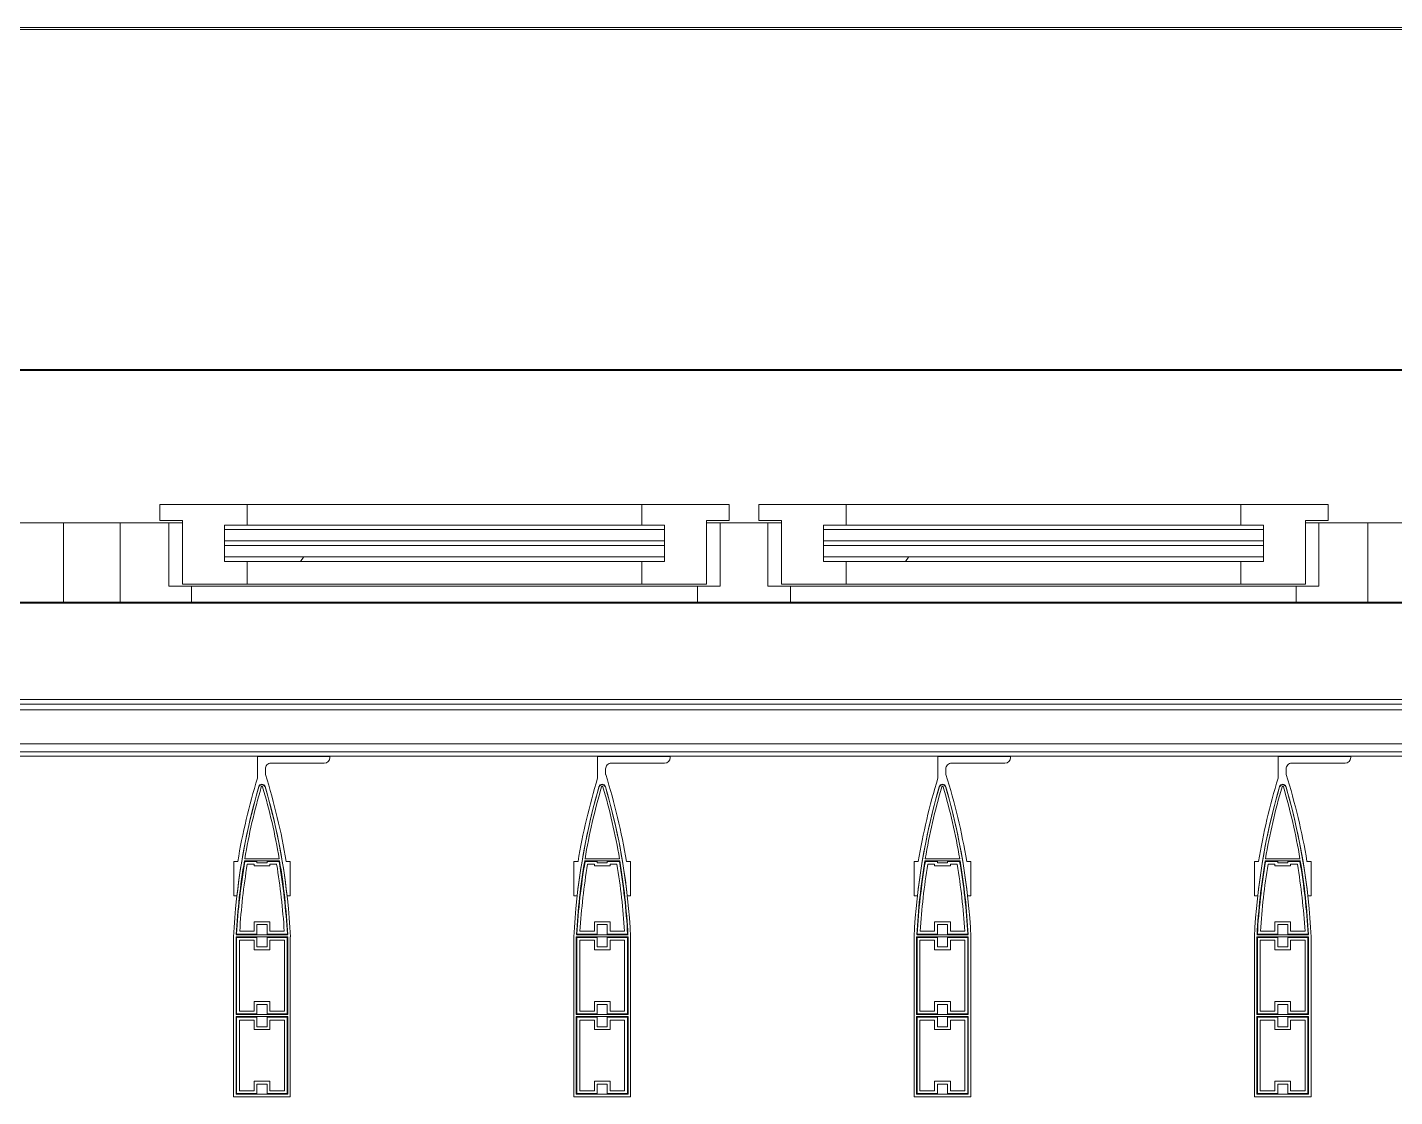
# Model space of a CAD drawing. Header units: millimetres. Extents: x 48966 to 155647, y -43515 to 26217.
# Drawn here: x 83200 to 84405, y -32323 to -31381 of the extents above; entities that cross this region are included whole.
import ezdxf

# ---------------------------------------------------------------- set-up
doc = ezdxf.new("R2010")
doc.units = ezdxf.units.MM
doc.linetypes.add('Осевые', pattern=[6350, 1270, -952.5, 3175, -952.5])
for name, color, linetype, lineweight in [('Каркас_Импост', 7, 'Continuous', 9), ('Обобщенные модели', 7, 'Continuous', 9), ('Обобщенные модели-1', 7, 'Continuous', 18), ('Окна', 7, 'Continuous', 9), ('Оси-2', 7, 'Осевые', 9), ('Остекление', 7, 'Continuous', 9), ('Перекрытия', 7, 'Continuous', 9), ('Стены', 7, 'Continuous', 9)]:
    doc.layers.add(name, color=color, linetype=linetype, lineweight=lineweight)
doc.layers.add('Окна-1', color=7, linetype='Continuous', lineweight=9, true_color=0x804000)
pattern_1 = [(56.31, (83511.58, -32158.53), (533.399, 1066.80005), [201.168, -1722.033]), (56.31, (83500.92, -32126.53), (533.399, 1066.80005), [201.168, -1722.033]), (56.31, (83564.92, -32126.53), (533.399, 1066.80005), [201.168, -1722.033])]
pattern_2 = [(56.31, (82311.58, -32158.53), (533.399, 1066.80005), [201.168, -1722.033]), (56.31, (82300.92, -32126.53), (533.399, 1066.80005), [201.168, -1722.033]), (56.31, (82364.92, -32126.53), (533.399, 1066.80005), [201.168, -1722.033])]

# ---------------------------------------------------------------- blocks, each defined once
blk = doc.blocks.new('Обвязочная балка 1 - Обвязочная балка 1-1451838-План 5-го этажа на отм_ _12_600')
at = {"layer": 'Обобщенные модели'}
for p, q in [((124281.6, -31982.6), (79137.6, -31982.6)), ((79137.7, -32012.5), (124281.6, -32012.5))]:
    blk.add_line(p, q, dxfattribs=at)
at = {"layer": 'Обобщенные модели-1'}
for p, q in [((124281.6, -31973.4), (79137.6, -31973.4)), ((79137.6, -31977.4), (124281.6, -31977.4)), ((124281.6, -32019.4), (79137.7, -32019.4)), ((79137.7, -32023.4), (124281.6, -32023.4))]:
    blk.add_line(p, q, dxfattribs=at)
blk = doc.blocks.new('Профиль ламели582 - Профиль ламели-1623097-План 5-го этажа на отм_ _12_600')
at = {"layer": 'Обобщенные модели-1'}
for p, q in [((89806.9, 24507.1), (89806.9, 24366.2)), ((89856.9, 24507.1), (89806.9, 24507.1)), ((89809.1, 24436.5), (89809.1, 24504.9)), ((89809.1, 24504.9), (89854.7, 24504.9)), ((89827.4, 24504.4), (89809.6, 24504.4)), ((89809.6, 24504.4), (89809.6, 24437)), ((89812.1, 24439.5), (89812.1, 24501.9)), ((89812.1, 24501.9), (89824.9, 24501.9)), ((89824.9, 24501.9), (89824.9, 24493.5)), ((89827.4, 24496), (89827.4, 24504.4)), ((89854.2, 24504.4), (89836.3, 24504.4)), ((89836.3, 24504.4), (89836.3, 24496)), ((89838.8, 24493.5), (89838.8, 24501.9)), ((89838.8, 24501.9), (89851.7, 24501.9)), ((89851.7, 24501.9), (89851.7, 24439.5)), ((89854.2, 24437), (89854.2, 24504.4)), ((89854.7, 24504.9), (89854.7, 24436.5)), ((89856.9, 24366.2), (89856.9, 24507.1)), ((89824.9, 24493.5), (89838.8, 24493.5)), ((89836.3, 24496), (89827.4, 24496)), ((89854.7, 24436.5), (89809.1, 24436.5)), ((89809.6, 24437), (89827.4, 24437)), ((89824.9, 24439.5), (89812.1, 24439.5)), ((89838.8, 24447.9), (89824.9, 24447.9)), ((89824.9, 24447.9), (89824.9, 24439.5)), ((89827.4, 24437), (89827.4, 24445.4)), ((89827.4, 24445.4), (89836.3, 24445.4)), ((89836.3, 24445.4), (89836.3, 24437)), ((89836.3, 24437), (89854.2, 24437)), ((89838.8, 24439.5), (89838.8, 24447.9)), ((89851.7, 24439.5), (89838.8, 24439.5)), ((89809.1, 24434.6), (89854.7, 24434.6)), ((89809.1, 24366.2), (89809.1, 24434.6)), ((89827.4, 24434.1), (89809.6, 24434.1)), ((89809.6, 24434.1), (89809.6, 24366.7)), ((89812.1, 24369.2), (89812.1, 24431.6)), ((89812.1, 24431.6), (89824.9, 24431.6)), ((89824.9, 24431.6), (89824.9, 24423.2)), ((89827.4, 24425.7), (89827.4, 24434.1)), ((89836.3, 24425.7), (89827.4, 24425.7)), ((89854.2, 24434.1), (89836.3, 24434.1)), ((89836.3, 24434.1), (89836.3, 24425.7)), ((89838.8, 24423.2), (89838.8, 24431.6)), ((89838.8, 24431.6), (89851.7, 24431.6)), ((89851.7, 24431.6), (89851.7, 24369.2)), ((89854.2, 24366.7), (89854.2, 24434.1)), ((89854.7, 24434.6), (89854.7, 24366.2)), ((89824.9, 24423.2), (89838.8, 24423.2)), ((89838.8, 24377.6), (89824.9, 24377.6)), ((89824.9, 24377.6), (89824.9, 24369.2)), ((89838.8, 24369.2), (89838.8, 24377.6)), ((89854.7, 24366.2), (89809.1, 24366.2)), ((89809.1, 24364.3), (89854.6, 24364.3)), ((89809.6, 24366.7), (89827.4, 24366.7)), ((89824.9, 24369.2), (89812.1, 24369.2)), ((89827.4, 24366.7), (89827.4, 24375.1)), ((89827.4, 24375.1), (89836.3, 24375.1)), ((89836.3, 24375.1), (89836.3, 24366.7)), ((89836.3, 24366.7), (89854.2, 24366.7)), ((89851.7, 24369.2), (89838.8, 24369.2)), ((89827.4, 24363.8), (89809.6, 24363.8)), ((89812.2, 24361.3), (89824.9, 24361.3)), ((89824.9, 24361.3), (89824.9, 24352.9)), ((89824.9, 24352.9), (89838.8, 24352.9)), ((89827.4, 24355.4), (89827.4, 24363.8)), ((89836.3, 24355.4), (89827.4, 24355.4)), ((89854.2, 24363.8), (89836.3, 24363.8)), ((89836.3, 24363.8), (89836.3, 24355.4)), ((89838.8, 24352.9), (89838.8, 24361.3)), ((89838.8, 24361.3), (89851.5, 24361.3)), ((89809.8, 24330.1), (89806.9, 24330.1)), ((89806.9, 24330.1), (89806.9, 24299.7)), ((89856.8, 24330.1), (89853.9, 24330.1)), ((89856.8, 24299.7), (89856.8, 24330.1)), ((89806.9, 24299.7), (89810.5, 24299.7)), ((89847.4, 24299.2), (89816.3, 24299.2)), ((89816.6, 24297.3), (89847.1, 24297.3)), ((89816.8, 24299.7), (89827.4, 24299.7)), ((89824.9, 24302.2), (89818.9, 24302.2)), ((89838.8, 24303.5), (89824.9, 24303.5)), ((89824.9, 24303.5), (89824.9, 24302.2)), ((89827.4, 24299.7), (89827.4, 24301)), ((89827.4, 24301), (89836.3, 24301)), ((89836.3, 24301), (89836.3, 24299.7)), ((89836.3, 24299.7), (89846.9, 24299.7)), ((89838.8, 24302.2), (89838.8, 24303.5)), ((89844.8, 24302.2), (89838.8, 24302.2)), ((89853.2, 24299.7), (89856.8, 24299.7)), ((89828.9, 24223), (89828.9, 24218.1)), ((89835.9, 24207.1), (89835.9, 24226.3)), ((89771.9, 24208.1), (89771.9, 24207.1)), ((89823.9, 24213.1), (89776.9, 24213.1)), ((89771.9, 24207.1), (89835.9, 24207.1))]:
    blk.add_line(p, q, dxfattribs=at)
for centre, radius, start, end in [((90380.6, 24394.6), 574.5, 182.8338, 196.2258), ((90380.7, 24394.3), 572.3, 183.0109, 189.5715), ((89283.1, 24394.6), 574.5, 343.7742, 357.1662), ((89283, 24394.3), 572.3, 350.4285, 356.9891), ((90380.4, 24395.9), 571.8, 183.2193, 189.6867), ((90380.5, 24395.6), 569.3, 183.4571, 189.4457), ((89283.2, 24395.6), 569.3, 350.5543, 356.5429), ((89283.3, 24395.9), 571.8, 350.3133, 356.7807), ((90380.6, 24394.6), 574.5, 186.4465, 196.2576), ((89283.1, 24394.6), 574.5, 343.7424, 353.5535), ((90377.1, 24394.6), 574.5, 189.5084, 197.3712), ((90349, 24386.8), 539.8, 189.5428, 196.4344), ((89314.7, 24386.8), 539.8, 343.5656, 350.4572), ((89286.6, 24394.6), 574.5, 342.9661, 350.4916), ((89831.9, 24235.1), 3, 200, 340), ((89831.9, 24234.5), 2.84, 196.2576, 343.7424), ((89831.9, 24234.2), 0.645, 196.4344, 343.5656), ((89776.9, 24208.1), 5, 90, 180), ((89823.9, 24218.1), 5, 270, 0)]:
    blk.add_arc(centre, radius, start, end, dxfattribs=at)
blk = doc.blocks.new('Профиль ламели583 - Профиль ламели-1623361-План 5-го этажа на отм_ _12_600')
at = {"layer": 'Обобщенные модели-1'}
for p, q in [((89806.9, 24507.1), (89806.9, 24366.2)), ((89856.9, 24507.1), (89806.9, 24507.1)), ((89809.1, 24436.5), (89809.1, 24504.9)), ((89809.1, 24504.9), (89854.7, 24504.9)), ((89827.4, 24504.4), (89809.6, 24504.4)), ((89809.6, 24504.4), (89809.6, 24437)), ((89812.1, 24439.5), (89812.1, 24501.9)), ((89812.1, 24501.9), (89824.9, 24501.9)), ((89824.9, 24501.9), (89824.9, 24493.5)), ((89827.4, 24496), (89827.4, 24504.4)), ((89854.2, 24504.4), (89836.3, 24504.4)), ((89836.3, 24504.4), (89836.3, 24496)), ((89838.8, 24493.5), (89838.8, 24501.9)), ((89838.8, 24501.9), (89851.7, 24501.9)), ((89851.7, 24501.9), (89851.7, 24439.5)), ((89854.2, 24437), (89854.2, 24504.4)), ((89854.7, 24504.9), (89854.7, 24436.5)), ((89856.9, 24366.2), (89856.9, 24507.1)), ((89824.9, 24493.5), (89838.8, 24493.5)), ((89836.3, 24496), (89827.4, 24496)), ((89854.7, 24436.5), (89809.1, 24436.5)), ((89809.6, 24437), (89827.4, 24437)), ((89824.9, 24439.5), (89812.1, 24439.5)), ((89838.8, 24447.9), (89824.9, 24447.9)), ((89824.9, 24447.9), (89824.9, 24439.5)), ((89827.4, 24437), (89827.4, 24445.4)), ((89827.4, 24445.4), (89836.3, 24445.4)), ((89836.3, 24445.4), (89836.3, 24437)), ((89836.3, 24437), (89854.2, 24437)), ((89838.8, 24439.5), (89838.8, 24447.9)), ((89851.7, 24439.5), (89838.8, 24439.5)), ((89809.1, 24434.6), (89854.7, 24434.6)), ((89809.1, 24366.2), (89809.1, 24434.6)), ((89827.4, 24434.1), (89809.6, 24434.1)), ((89809.6, 24434.1), (89809.6, 24366.7)), ((89812.1, 24369.2), (89812.1, 24431.6)), ((89812.1, 24431.6), (89824.9, 24431.6)), ((89824.9, 24431.6), (89824.9, 24423.2)), ((89827.4, 24425.7), (89827.4, 24434.1)), ((89836.3, 24425.7), (89827.4, 24425.7)), ((89854.2, 24434.1), (89836.3, 24434.1)), ((89836.3, 24434.1), (89836.3, 24425.7)), ((89838.8, 24423.2), (89838.8, 24431.6)), ((89838.8, 24431.6), (89851.7, 24431.6)), ((89851.7, 24431.6), (89851.7, 24369.2)), ((89854.2, 24366.7), (89854.2, 24434.1)), ((89854.7, 24434.6), (89854.7, 24366.2)), ((89824.9, 24423.2), (89838.8, 24423.2)), ((89838.8, 24377.6), (89824.9, 24377.6)), ((89824.9, 24377.6), (89824.9, 24369.2)), ((89838.8, 24369.2), (89838.8, 24377.6)), ((89854.7, 24366.2), (89809.1, 24366.2)), ((89809.1, 24364.3), (89854.6, 24364.3)), ((89809.6, 24366.7), (89827.4, 24366.7)), ((89824.9, 24369.2), (89812.1, 24369.2)), ((89827.4, 24366.7), (89827.4, 24375.1)), ((89827.4, 24375.1), (89836.3, 24375.1)), ((89836.3, 24375.1), (89836.3, 24366.7)), ((89836.3, 24366.7), (89854.2, 24366.7)), ((89851.7, 24369.2), (89838.8, 24369.2)), ((89827.4, 24363.8), (89809.6, 24363.8)), ((89812.2, 24361.3), (89824.9, 24361.3)), ((89824.9, 24361.3), (89824.9, 24352.9)), ((89824.9, 24352.9), (89838.8, 24352.9)), ((89827.4, 24355.4), (89827.4, 24363.8)), ((89836.3, 24355.4), (89827.4, 24355.4)), ((89854.2, 24363.8), (89836.3, 24363.8)), ((89836.3, 24363.8), (89836.3, 24355.4)), ((89838.8, 24352.9), (89838.8, 24361.3)), ((89838.8, 24361.3), (89851.5, 24361.3)), ((89809.8, 24330.1), (89806.9, 24330.1)), ((89806.9, 24330.1), (89806.9, 24299.7)), ((89856.8, 24330.1), (89853.9, 24330.1)), ((89856.8, 24299.7), (89856.8, 24330.1)), ((89806.9, 24299.7), (89810.5, 24299.7)), ((89847.4, 24299.2), (89816.3, 24299.2)), ((89816.6, 24297.3), (89847.1, 24297.3)), ((89816.8, 24299.7), (89827.4, 24299.7)), ((89824.9, 24302.2), (89818.9, 24302.2)), ((89838.8, 24303.5), (89824.9, 24303.5)), ((89824.9, 24303.5), (89824.9, 24302.2)), ((89827.4, 24299.7), (89827.4, 24301)), ((89827.4, 24301), (89836.3, 24301)), ((89836.3, 24301), (89836.3, 24299.7)), ((89836.3, 24299.7), (89846.9, 24299.7)), ((89838.8, 24302.2), (89838.8, 24303.5)), ((89844.8, 24302.2), (89838.8, 24302.2)), ((89853.2, 24299.7), (89856.8, 24299.7)), ((89828.9, 24223), (89828.9, 24218.1)), ((89835.9, 24207.1), (89835.9, 24226.3)), ((89771.9, 24208.1), (89771.9, 24207.1)), ((89823.9, 24213.1), (89776.9, 24213.1)), ((89771.9, 24207.1), (89835.9, 24207.1))]:
    blk.add_line(p, q, dxfattribs=at)
for centre, radius, start, end in [((90380.6, 24394.6), 574.5, 182.8338, 196.2258), ((90380.7, 24394.3), 572.3, 183.0109, 189.5715), ((89283.1, 24394.6), 574.5, 343.7742, 357.1662), ((89283, 24394.3), 572.3, 350.4285, 356.9891), ((90380.4, 24395.9), 571.8, 183.2193, 189.6867), ((90380.5, 24395.6), 569.3, 183.4571, 189.4457), ((89283.2, 24395.6), 569.3, 350.5543, 356.5429), ((89283.3, 24395.9), 571.8, 350.3133, 356.7807), ((90380.6, 24394.6), 574.5, 186.4465, 196.2576), ((89283.1, 24394.6), 574.5, 343.7424, 353.5535), ((90377.1, 24394.6), 574.5, 189.5084, 197.3712), ((90349, 24386.8), 539.8, 189.5428, 196.4344), ((89314.7, 24386.8), 539.8, 343.5656, 350.4572), ((89286.6, 24394.6), 574.5, 342.9661, 350.4916), ((89831.9, 24235.1), 3, 200, 340), ((89831.9, 24234.5), 2.84, 196.2576, 343.7424), ((89831.9, 24234.2), 0.645, 196.4344, 343.5656), ((89776.9, 24208.1), 5, 90, 180), ((89823.9, 24218.1), 5, 270, 0)]:
    blk.add_arc(centre, radius, start, end, dxfattribs=at)
blk = doc.blocks.new('Профиль ламели584 - Профиль ламели-1623625-План 5-го этажа на отм_ _12_600')
at = {"layer": 'Обобщенные модели-1'}
for p, q in [((89806.9, 24507.1), (89806.9, 24366.2)), ((89856.9, 24507.1), (89806.9, 24507.1)), ((89809.1, 24436.5), (89809.1, 24504.9)), ((89809.1, 24504.9), (89854.7, 24504.9)), ((89827.4, 24504.4), (89809.6, 24504.4)), ((89809.6, 24504.4), (89809.6, 24437)), ((89812.1, 24439.5), (89812.1, 24501.9)), ((89812.1, 24501.9), (89824.9, 24501.9)), ((89824.9, 24501.9), (89824.9, 24493.5)), ((89827.4, 24496), (89827.4, 24504.4)), ((89854.2, 24504.4), (89836.3, 24504.4)), ((89836.3, 24504.4), (89836.3, 24496)), ((89838.8, 24493.5), (89838.8, 24501.9)), ((89838.8, 24501.9), (89851.7, 24501.9)), ((89851.7, 24501.9), (89851.7, 24439.5)), ((89854.2, 24437), (89854.2, 24504.4)), ((89854.7, 24504.9), (89854.7, 24436.5)), ((89856.9, 24366.2), (89856.9, 24507.1)), ((89824.9, 24493.5), (89838.8, 24493.5)), ((89836.3, 24496), (89827.4, 24496)), ((89854.7, 24436.5), (89809.1, 24436.5)), ((89809.6, 24437), (89827.4, 24437)), ((89824.9, 24439.5), (89812.1, 24439.5)), ((89838.8, 24447.9), (89824.9, 24447.9)), ((89824.9, 24447.9), (89824.9, 24439.5)), ((89827.4, 24437), (89827.4, 24445.4)), ((89827.4, 24445.4), (89836.3, 24445.4)), ((89836.3, 24445.4), (89836.3, 24437)), ((89836.3, 24437), (89854.2, 24437)), ((89838.8, 24439.5), (89838.8, 24447.9)), ((89851.7, 24439.5), (89838.8, 24439.5)), ((89809.1, 24434.6), (89854.7, 24434.6)), ((89809.1, 24366.2), (89809.1, 24434.6)), ((89827.4, 24434.1), (89809.6, 24434.1)), ((89809.6, 24434.1), (89809.6, 24366.7)), ((89812.1, 24369.2), (89812.1, 24431.6)), ((89812.1, 24431.6), (89824.9, 24431.6)), ((89824.9, 24431.6), (89824.9, 24423.2)), ((89827.4, 24425.7), (89827.4, 24434.1)), ((89836.3, 24425.7), (89827.4, 24425.7)), ((89854.2, 24434.1), (89836.3, 24434.1)), ((89836.3, 24434.1), (89836.3, 24425.7)), ((89838.8, 24423.2), (89838.8, 24431.6)), ((89838.8, 24431.6), (89851.7, 24431.6)), ((89851.7, 24431.6), (89851.7, 24369.2)), ((89854.2, 24366.7), (89854.2, 24434.1)), ((89854.7, 24434.6), (89854.7, 24366.2)), ((89824.9, 24423.2), (89838.8, 24423.2)), ((89838.8, 24377.6), (89824.9, 24377.6)), ((89824.9, 24377.6), (89824.9, 24369.2)), ((89838.8, 24369.2), (89838.8, 24377.6)), ((89854.7, 24366.2), (89809.1, 24366.2)), ((89809.1, 24364.3), (89854.6, 24364.3)), ((89809.6, 24366.7), (89827.4, 24366.7)), ((89824.9, 24369.2), (89812.1, 24369.2)), ((89827.4, 24366.7), (89827.4, 24375.1)), ((89827.4, 24375.1), (89836.3, 24375.1)), ((89836.3, 24375.1), (89836.3, 24366.7)), ((89836.3, 24366.7), (89854.2, 24366.7)), ((89851.7, 24369.2), (89838.8, 24369.2)), ((89827.4, 24363.8), (89809.6, 24363.8)), ((89812.2, 24361.3), (89824.9, 24361.3)), ((89824.9, 24361.3), (89824.9, 24352.9)), ((89824.9, 24352.9), (89838.8, 24352.9)), ((89827.4, 24355.4), (89827.4, 24363.8)), ((89836.3, 24355.4), (89827.4, 24355.4)), ((89854.2, 24363.8), (89836.3, 24363.8)), ((89836.3, 24363.8), (89836.3, 24355.4)), ((89838.8, 24352.9), (89838.8, 24361.3)), ((89838.8, 24361.3), (89851.5, 24361.3)), ((89809.8, 24330.1), (89806.9, 24330.1)), ((89806.9, 24330.1), (89806.9, 24299.7)), ((89856.8, 24330.1), (89853.9, 24330.1)), ((89856.8, 24299.7), (89856.8, 24330.1)), ((89806.9, 24299.7), (89810.5, 24299.7)), ((89847.4, 24299.2), (89816.3, 24299.2)), ((89816.6, 24297.3), (89847.1, 24297.3)), ((89816.8, 24299.7), (89827.4, 24299.7)), ((89824.9, 24302.2), (89818.9, 24302.2)), ((89838.8, 24303.5), (89824.9, 24303.5)), ((89824.9, 24303.5), (89824.9, 24302.2)), ((89827.4, 24299.7), (89827.4, 24301)), ((89827.4, 24301), (89836.3, 24301)), ((89836.3, 24301), (89836.3, 24299.7)), ((89836.3, 24299.7), (89846.9, 24299.7)), ((89838.8, 24302.2), (89838.8, 24303.5)), ((89844.8, 24302.2), (89838.8, 24302.2)), ((89853.2, 24299.7), (89856.8, 24299.7)), ((89828.9, 24223), (89828.9, 24218.1)), ((89835.9, 24207.1), (89835.9, 24226.3)), ((89771.9, 24208.1), (89771.9, 24207.1)), ((89823.9, 24213.1), (89776.9, 24213.1)), ((89771.9, 24207.1), (89835.9, 24207.1))]:
    blk.add_line(p, q, dxfattribs=at)
for centre, radius, start, end in [((90380.6, 24394.6), 574.5, 182.8338, 196.2258), ((90380.7, 24394.3), 572.3, 183.0109, 189.5715), ((89283.1, 24394.6), 574.5, 343.7742, 357.1662), ((89283, 24394.3), 572.3, 350.4285, 356.9891), ((90380.4, 24395.9), 571.8, 183.2193, 189.6867), ((90380.5, 24395.6), 569.3, 183.4571, 189.4457), ((89283.2, 24395.6), 569.3, 350.5543, 356.5429), ((89283.3, 24395.9), 571.8, 350.3133, 356.7807), ((90380.6, 24394.6), 574.5, 186.4465, 196.2576), ((89283.1, 24394.6), 574.5, 343.7424, 353.5535), ((90377.1, 24394.6), 574.5, 189.5084, 197.3712), ((90349, 24386.8), 539.8, 189.5428, 196.4344), ((89314.7, 24386.8), 539.8, 343.5656, 350.4572), ((89286.6, 24394.6), 574.5, 342.9661, 350.4916), ((89831.9, 24235.1), 3, 200, 340), ((89831.9, 24234.5), 2.84, 196.2576, 343.7424), ((89831.9, 24234.2), 0.645, 196.4344, 343.5656), ((89776.9, 24208.1), 5, 90, 180), ((89823.9, 24218.1), 5, 270, 0)]:
    blk.add_arc(centre, radius, start, end, dxfattribs=at)
blk = doc.blocks.new('Профиль ламели599 - Профиль ламели-1627585-План 5-го этажа на отм_ _12_600')
at = {"layer": 'Обобщенные модели-1'}
for p, q in [((89806.9, 24507.1), (89806.9, 24366.2)), ((89856.9, 24507.1), (89806.9, 24507.1)), ((89809.1, 24436.5), (89809.1, 24504.9)), ((89809.1, 24504.9), (89854.7, 24504.9)), ((89827.4, 24504.4), (89809.6, 24504.4)), ((89809.6, 24504.4), (89809.6, 24437)), ((89812.1, 24439.5), (89812.1, 24501.9)), ((89812.1, 24501.9), (89824.9, 24501.9)), ((89824.9, 24501.9), (89824.9, 24493.5)), ((89827.4, 24496), (89827.4, 24504.4)), ((89854.2, 24504.4), (89836.3, 24504.4)), ((89836.3, 24504.4), (89836.3, 24496)), ((89838.8, 24493.5), (89838.8, 24501.9)), ((89838.8, 24501.9), (89851.7, 24501.9)), ((89851.7, 24501.9), (89851.7, 24439.5)), ((89854.2, 24437), (89854.2, 24504.4)), ((89854.7, 24504.9), (89854.7, 24436.5)), ((89856.9, 24366.2), (89856.9, 24507.1)), ((89824.9, 24493.5), (89838.8, 24493.5)), ((89836.3, 24496), (89827.4, 24496)), ((89854.7, 24436.5), (89809.1, 24436.5)), ((89809.6, 24437), (89827.4, 24437)), ((89824.9, 24439.5), (89812.1, 24439.5)), ((89838.8, 24447.9), (89824.9, 24447.9)), ((89824.9, 24447.9), (89824.9, 24439.5)), ((89827.4, 24437), (89827.4, 24445.4)), ((89827.4, 24445.4), (89836.3, 24445.4)), ((89836.3, 24445.4), (89836.3, 24437)), ((89836.3, 24437), (89854.2, 24437)), ((89838.8, 24439.5), (89838.8, 24447.9)), ((89851.7, 24439.5), (89838.8, 24439.5)), ((89809.1, 24434.6), (89854.7, 24434.6)), ((89809.1, 24366.2), (89809.1, 24434.6)), ((89827.4, 24434.1), (89809.6, 24434.1)), ((89809.6, 24434.1), (89809.6, 24366.7)), ((89812.1, 24369.2), (89812.1, 24431.6)), ((89812.1, 24431.6), (89824.9, 24431.6)), ((89824.9, 24431.6), (89824.9, 24423.2)), ((89827.4, 24425.7), (89827.4, 24434.1)), ((89836.3, 24425.7), (89827.4, 24425.7)), ((89854.2, 24434.1), (89836.3, 24434.1)), ((89836.3, 24434.1), (89836.3, 24425.7)), ((89838.8, 24423.2), (89838.8, 24431.6)), ((89838.8, 24431.6), (89851.7, 24431.6)), ((89851.7, 24431.6), (89851.7, 24369.2)), ((89854.2, 24366.7), (89854.2, 24434.1)), ((89854.7, 24434.6), (89854.7, 24366.2)), ((89824.9, 24423.2), (89838.8, 24423.2)), ((89838.8, 24377.6), (89824.9, 24377.6)), ((89824.9, 24377.6), (89824.9, 24369.2)), ((89838.8, 24369.2), (89838.8, 24377.6)), ((89854.7, 24366.2), (89809.1, 24366.2)), ((89809.1, 24364.3), (89854.6, 24364.3)), ((89809.6, 24366.7), (89827.4, 24366.7)), ((89824.9, 24369.2), (89812.1, 24369.2)), ((89827.4, 24366.7), (89827.4, 24375.1)), ((89827.4, 24375.1), (89836.3, 24375.1)), ((89836.3, 24375.1), (89836.3, 24366.7)), ((89836.3, 24366.7), (89854.2, 24366.7)), ((89851.7, 24369.2), (89838.8, 24369.2)), ((89827.4, 24363.8), (89809.6, 24363.8)), ((89812.2, 24361.3), (89824.9, 24361.3)), ((89824.9, 24361.3), (89824.9, 24352.9)), ((89824.9, 24352.9), (89838.8, 24352.9)), ((89827.4, 24355.4), (89827.4, 24363.8)), ((89836.3, 24355.4), (89827.4, 24355.4)), ((89854.2, 24363.8), (89836.3, 24363.8)), ((89836.3, 24363.8), (89836.3, 24355.4)), ((89838.8, 24352.9), (89838.8, 24361.3)), ((89838.8, 24361.3), (89851.5, 24361.3)), ((89809.8, 24330.1), (89806.9, 24330.1)), ((89806.9, 24330.1), (89806.9, 24299.7)), ((89856.8, 24330.1), (89853.9, 24330.1)), ((89856.8, 24299.7), (89856.8, 24330.1)), ((89806.9, 24299.7), (89810.5, 24299.7)), ((89847.4, 24299.2), (89816.3, 24299.2)), ((89816.6, 24297.3), (89847.1, 24297.3)), ((89816.8, 24299.7), (89827.4, 24299.7)), ((89824.9, 24302.2), (89818.9, 24302.2)), ((89838.8, 24303.5), (89824.9, 24303.5)), ((89824.9, 24303.5), (89824.9, 24302.2)), ((89827.4, 24299.7), (89827.4, 24301)), ((89827.4, 24301), (89836.3, 24301)), ((89836.3, 24301), (89836.3, 24299.7)), ((89836.3, 24299.7), (89846.9, 24299.7)), ((89838.8, 24302.2), (89838.8, 24303.5)), ((89844.8, 24302.2), (89838.8, 24302.2)), ((89853.2, 24299.7), (89856.8, 24299.7)), ((89828.9, 24223), (89828.9, 24218.1)), ((89835.9, 24207.1), (89835.9, 24226.3)), ((89771.9, 24208.1), (89771.9, 24207.1)), ((89823.9, 24213.1), (89776.9, 24213.1)), ((89771.9, 24207.1), (89835.9, 24207.1))]:
    blk.add_line(p, q, dxfattribs=at)
for centre, radius, start, end in [((90380.6, 24394.6), 574.5, 182.8338, 196.2258), ((90380.7, 24394.3), 572.3, 183.0109, 189.5715), ((89283.1, 24394.6), 574.5, 343.7742, 357.1662), ((89283, 24394.3), 572.3, 350.4285, 356.9891), ((90380.4, 24395.9), 571.8, 183.2193, 189.6867), ((90380.5, 24395.6), 569.3, 183.4571, 189.4457), ((89283.2, 24395.6), 569.3, 350.5543, 356.5429), ((89283.3, 24395.9), 571.8, 350.3133, 356.7807), ((90380.6, 24394.6), 574.5, 186.4465, 196.2576), ((89283.1, 24394.6), 574.5, 343.7424, 353.5535), ((90377.1, 24394.6), 574.5, 189.5084, 197.3712), ((90349, 24386.8), 539.8, 189.5428, 196.4344), ((89314.7, 24386.8), 539.8, 343.5656, 350.4572), ((89286.6, 24394.6), 574.5, 342.9661, 350.4916), ((89831.9, 24235.1), 3, 200, 340), ((89831.9, 24234.5), 2.84, 196.2576, 343.7424), ((89831.9, 24234.2), 0.645, 196.4344, 343.5656), ((89776.9, 24208.1), 5, 90, 180), ((89823.9, 24218.1), 5, 270, 0)]:
    blk.add_arc(centre, radius, start, end, dxfattribs=at)
blk = doc.blocks.new('Окно 2-Распашное - Один переплет с многокамерным стеклопакетом - 30674-99 - ОК-1 1200-1800-V23-План 5-го этажа на отм_ _12_600')
at = {"layer": 'Остекление'}
h = blk.add_hatch(dxfattribs=at)
h.set_pattern_fill('FP_17', color=256, style=0, pattern_type=2)
h.set_pattern_definition(pattern_1)
h.paths.add_polyline_path([(-70, 66.5), (-458, 66.5), (-458, 62.5), (-70, 62.5)], flags=0)
h.paths.add_polyline_path([(-458, 38.5), (-458, 34.5), (-70, 34.5), (-70, 38.5), (-240.5, 38.5)], flags=0)
h = blk.add_hatch(dxfattribs=at)
h.set_pattern_fill('FP_17', color=256, style=0, pattern_type=2)
h.set_pattern_definition(pattern_1)
h.paths.add_polyline_path([(175.9, 66.5), (70, 66.5), (70, 62.5), (458, 62.5), (458, 66.5)], flags=0)
h.paths.add_polyline_path([(70, 38.5), (70, 34.5), (458, 34.5), (458, 38.5), (175.9, 38.5)], flags=0)
at = {"layer": 'Каркас_Импост'}
for p, q in [((-550, 102.5), (-550, 32.5)), ((-487, 102.5), (-550, 102.5)), ((-487, 88.5), (-487, 102.5)), ((-487, 102.5), (-41, 102.5)), ((-487, 88.5), (-487, 102.5)), ((41, 102.5), (-41, 102.5)), ((-41, 102.5), (-41, 88.5)), ((-41, 88.5), (-41, 102.5)), ((41, 88.5), (41, 102.5)), ((41, 102.5), (487, 102.5)), ((41, 102.5), (41, 88.5)), ((550, 102.5), (487, 102.5)), ((487, 102.5), (487, 88.5)), ((487, 102.5), (487, 88.5)), ((550, 32.5), (550, 102.5)), ((-507, 32.5), (-507, 88.5)), ((-507, 88.5), (-487, 88.5)), ((-21, 88.5), (-507, 88.5)), ((-507, 32.5), (-507, 88.5)), ((-438, 86.5), (-495, 86.5)), ((-495, 86.5), (-495, 30.5)), ((-41, 88.5), (-487, 88.5)), ((-438, 66.5), (-438, 86.5)), ((-90, 86.5), (-438, 86.5)), ((-438, 86.5), (-438, 66.5)), ((-33, 86.5), (-90, 86.5)), ((-90, 86.5), (-90, 66.5)), ((-90, 86.5), (-90, 66.5)), ((-41, 88.5), (-21, 88.5)), ((-33, 30.5), (-33, 86.5)), ((-21, 88.5), (-21, 32.5)), ((-21, 32.5), (-21, 88.5)), ((21, 32.5), (21, 88.5)), ((21, 88.5), (41, 88.5)), ((21, 88.5), (21, 32.5)), ((507, 88.5), (21, 88.5)), ((90, 86.5), (33, 86.5)), ((33, 86.5), (33, 30.5)), ((487, 88.5), (41, 88.5)), ((90, 66.5), (90, 86.5)), ((90, 66.5), (90, 86.5)), ((438, 86.5), (90, 86.5)), ((438, 86.5), (438, 66.5)), ((495, 86.5), (438, 86.5)), ((438, 66.5), (438, 86.5)), ((487, 88.5), (507, 88.5)), ((495, 30.5), (495, 86.5)), ((507, 88.5), (507, 32.5)), ((507, 88.5), (507, 32.5)), ((-458, 34.5), (-458, 66.5)), ((-458, 66.5), (-438, 66.5)), ((-70, 66.5), (-458, 66.5)), ((-458, 66.5), (-458, 34.5)), ((-438, 66.5), (-90, 66.5)), ((-90, 66.5), (-70, 66.5)), ((-70, 66.5), (-70, 34.5)), ((-70, 66.5), (-70, 34.5)), ((70, 34.5), (70, 66.5)), ((70, 66.5), (90, 66.5)), ((458, 66.5), (70, 66.5)), ((70, 34.5), (70, 66.5)), ((90, 66.5), (438, 66.5)), ((438, 66.5), (458, 66.5)), ((458, 66.5), (458, 34.5)), ((458, 34.5), (458, 66.5)), ((-550, 32.5), (-507, 32.5)), ((-495, 30.5), (-515, 30.5)), ((-515, 30.5), (-515, 16.5)), ((-495, 32.5), (-507, 32.5)), ((-438, 34.5), (-458, 34.5)), ((-458, 34.5), (-70, 34.5)), ((-438, 16.5), (-438, 34.5)), ((-90, 34.5), (-438, 34.5)), ((-438, 34.5), (-438, 16.5)), ((-70, 34.5), (-90, 34.5)), ((-90, 34.5), (-90, 16.5)), ((-90, 34.5), (-90, 16.5)), ((-21, 32.5), (-33, 32.5)), ((-13, 30.5), (-33, 30.5)), ((-21, 32.5), (21, 32.5)), ((-13, 16.5), (-13, 30.5)), ((33, 30.5), (13, 30.5)), ((13, 30.5), (13, 16.5)), ((33, 32.5), (21, 32.5)), ((90, 34.5), (70, 34.5)), ((70, 34.5), (458, 34.5)), ((90, 16.5), (90, 34.5)), ((90, 16.5), (90, 34.5)), ((438, 34.5), (90, 34.5)), ((458, 34.5), (438, 34.5)), ((438, 34.5), (438, 16.5)), ((438, 16.5), (438, 34.5)), ((507, 32.5), (495, 32.5)), ((515, 30.5), (495, 30.5)), ((507, 32.5), (550, 32.5)), ((515, 16.5), (515, 30.5)), ((-515, 16.5), (-438, 16.5)), ((-438, 16.5), (-90, 16.5)), ((-90, 16.5), (-13, 16.5)), ((13, 16.5), (90, 16.5)), ((90, 16.5), (438, 16.5)), ((438, 16.5), (515, 16.5))]:
    blk.add_line(p, q, dxfattribs=at)
at = {"layer": 'Окна'}
for p, q in [((-437.6, 102.5), (-487, 102.5)), ((-487, 102.5), (-474.6, 102.5)), ((-53.3, 102.5), (-41, 102.5)), ((53.3, 102.5), (41, 102.5)), ((438.2, 102.5), (487, 102.5)), ((487, 102.5), (474.8, 102.5)), ((-70, 62.5), (-458, 62.5)), ((-458, 52.5), (-458, 62.5)), ((-85, 62.5), (-443, 62.5)), ((-70, 62.5), (-70, 52.5)), ((70, 52.5), (70, 62.5)), ((458, 62.5), (70, 62.5)), ((443, 62.5), (85, 62.5)), ((458, 62.5), (458, 52.5)), ((-458, 52.5), (-70, 52.5)), ((-70, 48.5), (-458, 48.5)), ((-458, 38.5), (-458, 48.5)), ((-443, 52.5), (-85, 52.5)), ((-85, 48.5), (-443, 48.5)), ((-70, 48.5), (-70, 38.5)), ((70, 52.5), (458, 52.5)), ((70, 38.5), (70, 48.5)), ((458, 48.5), (70, 48.5)), ((85, 52.5), (443, 52.5)), ((443, 48.5), (85, 48.5)), ((458, 48.5), (458, 38.5)), ((-458, 38.5), (-70, 38.5)), ((-443, 38.5), (-85, 38.5)), ((70, 38.5), (458, 38.5)), ((85, 38.5), (443, 38.5))]:
    blk.add_line(p, q, dxfattribs=at)
at = {"layer": 'Окна-1'}
for p, q in [((-600, 102.5), (-600, 32.5)), ((-550, 102.5), (-600, 102.5)), ((-550, 32.5), (-550, 102.5)), ((550, 102.5), (-550, 102.5)), ((-550, 32.5), (-550, 102.5)), ((600, 102.5), (550, 102.5)), ((550, 102.5), (550, 32.5)), ((550, 32.5), (550, 102.5)), ((600, 32.5), (600, 102.5)), ((-600, 32.5), (-550, 32.5)), ((-550, 32.5), (-495, 32.5)), ((-33, 32.5), (33, 32.5)), ((495, 32.5), (550, 32.5)), ((550, 32.5), (600, 32.5))]:
    blk.add_line(p, q, dxfattribs=at)
at = {"layer": 'Остекление'}
for p, q in [((-70, 66.5), (-458, 66.5)), ((-458, 66.5), (-458, 62.5)), ((-458, 62.5), (-70, 62.5)), ((-70, 62.5), (-70, 66.5)), ((70, 66.5), (70, 62.5)), ((458, 66.5), (70, 66.5)), ((70, 62.5), (458, 62.5)), ((458, 62.5), (458, 66.5)), ((-70, 52.5), (-458, 52.5)), ((-458, 52.5), (-458, 48.5)), ((-458, 48.5), (-70, 48.5)), ((-70, 48.5), (-70, 52.5)), ((70, 52.5), (70, 48.5)), ((458, 52.5), (70, 52.5)), ((70, 48.5), (458, 48.5)), ((458, 48.5), (458, 52.5)), ((-70, 38.5), (-458, 38.5)), ((-458, 38.5), (-458, 34.5)), ((-70, 34.5), (-70, 38.5)), ((70, 38.5), (70, 34.5)), ((458, 38.5), (70, 38.5)), ((458, 34.5), (458, 38.5)), ((-458, 34.5), (-70, 34.5)), ((70, 34.5), (458, 34.5))]:
    blk.add_line(p, q, dxfattribs=at)
blk = doc.blocks.new('Окно 2-Распашное - Один переплет с многокамерным стеклопакетом - 30674-99 - ОК-1 1200-1800-V24-План 5-го этажа на отм_ _12_600')
at = {"layer": 'Остекление'}
h = blk.add_hatch(dxfattribs=at)
h.set_pattern_fill('FP_18', color=256, style=0, pattern_type=2)
h.set_pattern_definition(pattern_2)
h.paths.add_polyline_path([(-70, 66.5), (-458, 66.5), (-458, 62.5), (-70, 62.5)], flags=0)
h.paths.add_polyline_path([(-458, 38.5), (-458, 34.5), (-70, 34.5), (-70, 38.5), (-191.1, 38.5)], flags=0)
h = blk.add_hatch(dxfattribs=at)
h.set_pattern_fill('FP_18', color=256, style=0, pattern_type=2)
h.set_pattern_definition(pattern_2)
h.paths.add_polyline_path([(458, 66.5), (70, 66.5), (70, 62.5), (458, 62.5)], flags=0)
h.paths.add_polyline_path([(70, 38.5), (70, 34.5), (458, 34.5), (458, 38.5), (225.3, 38.5)], flags=0)
at = {"layer": 'Каркас_Импост'}
for p, q in [((-550, 102.5), (-550, 32.5)), ((-487, 102.5), (-550, 102.5)), ((-487, 88.5), (-487, 102.5)), ((-487, 102.5), (-41, 102.5)), ((-487, 88.5), (-487, 102.5)), ((41, 102.5), (-41, 102.5)), ((-41, 102.5), (-41, 88.5)), ((-41, 88.5), (-41, 102.5)), ((41, 88.5), (41, 102.5)), ((41, 102.5), (487, 102.5)), ((41, 102.5), (41, 88.5)), ((550, 102.5), (487, 102.5)), ((487, 102.5), (487, 88.5)), ((487, 102.5), (487, 88.5)), ((550, 32.5), (550, 102.5)), ((-507, 32.5), (-507, 88.5)), ((-507, 88.5), (-487, 88.5)), ((-21, 88.5), (-507, 88.5)), ((-507, 32.5), (-507, 88.5)), ((-438, 86.5), (-495, 86.5)), ((-495, 86.5), (-495, 30.5)), ((-41, 88.5), (-487, 88.5)), ((-438, 66.5), (-438, 86.5)), ((-90, 86.5), (-438, 86.5)), ((-438, 86.5), (-438, 66.5)), ((-33, 86.5), (-90, 86.5)), ((-90, 86.5), (-90, 66.5)), ((-90, 86.5), (-90, 66.5)), ((-41, 88.5), (-21, 88.5)), ((-33, 30.5), (-33, 86.5)), ((-21, 88.5), (-21, 32.5)), ((-21, 32.5), (-21, 88.5)), ((21, 32.5), (21, 88.5)), ((21, 88.5), (41, 88.5)), ((21, 88.5), (21, 32.5)), ((507, 88.5), (21, 88.5)), ((90, 86.5), (33, 86.5)), ((33, 86.5), (33, 30.5)), ((487, 88.5), (41, 88.5)), ((90, 66.5), (90, 86.5)), ((90, 66.5), (90, 86.5)), ((438, 86.5), (90, 86.5)), ((438, 86.5), (438, 66.5)), ((495, 86.5), (438, 86.5)), ((438, 66.5), (438, 86.5)), ((487, 88.5), (507, 88.5)), ((495, 30.5), (495, 86.5)), ((507, 88.5), (507, 32.5)), ((507, 88.5), (507, 32.5)), ((-458, 34.5), (-458, 66.5)), ((-458, 66.5), (-438, 66.5)), ((-70, 66.5), (-458, 66.5)), ((-458, 66.5), (-458, 34.5)), ((-438, 66.5), (-90, 66.5)), ((-90, 66.5), (-70, 66.5)), ((-70, 66.5), (-70, 34.5)), ((-70, 66.5), (-70, 34.5)), ((70, 34.5), (70, 66.5)), ((70, 66.5), (90, 66.5)), ((458, 66.5), (70, 66.5)), ((70, 34.5), (70, 66.5)), ((90, 66.5), (438, 66.5)), ((438, 66.5), (458, 66.5)), ((458, 66.5), (458, 34.5)), ((458, 34.5), (458, 66.5)), ((-550, 32.5), (-507, 32.5)), ((-495, 30.5), (-515, 30.5)), ((-515, 30.5), (-515, 16.5)), ((-495, 32.5), (-507, 32.5)), ((-438, 34.5), (-458, 34.5)), ((-458, 34.5), (-70, 34.5)), ((-438, 16.5), (-438, 34.5)), ((-90, 34.5), (-438, 34.5)), ((-438, 34.5), (-438, 16.5)), ((-70, 34.5), (-90, 34.5)), ((-90, 34.5), (-90, 16.5)), ((-90, 34.5), (-90, 16.5)), ((-21, 32.5), (-33, 32.5)), ((-13, 30.5), (-33, 30.5)), ((-21, 32.5), (21, 32.5)), ((-13, 16.5), (-13, 30.5)), ((33, 30.5), (13, 30.5)), ((13, 30.5), (13, 16.5)), ((33, 32.5), (21, 32.5)), ((90, 34.5), (70, 34.5)), ((70, 34.5), (458, 34.5)), ((90, 16.5), (90, 34.5)), ((90, 16.5), (90, 34.5)), ((438, 34.5), (90, 34.5)), ((458, 34.5), (438, 34.5)), ((438, 34.5), (438, 16.5)), ((438, 16.5), (438, 34.5)), ((507, 32.5), (495, 32.5)), ((515, 30.5), (495, 30.5)), ((507, 32.5), (550, 32.5)), ((515, 16.5), (515, 30.5)), ((-515, 16.5), (-438, 16.5)), ((-438, 16.5), (-90, 16.5)), ((-90, 16.5), (-13, 16.5)), ((13, 16.5), (90, 16.5)), ((90, 16.5), (438, 16.5)), ((438, 16.5), (515, 16.5))]:
    blk.add_line(p, q, dxfattribs=at)
at = {"layer": 'Окна'}
for p, q in [((-437.6, 102.5), (-487, 102.5)), ((-487, 102.5), (-474.6, 102.5)), ((-53.3, 102.5), (-41, 102.5)), ((53.3, 102.5), (41, 102.5)), ((438.2, 102.5), (487, 102.5)), ((487, 102.5), (474.8, 102.5)), ((-70, 62.5), (-458, 62.5)), ((-458, 52.5), (-458, 62.5)), ((-85, 62.5), (-443, 62.5)), ((-70, 62.5), (-70, 52.5)), ((70, 52.5), (70, 62.5)), ((458, 62.5), (70, 62.5)), ((443, 62.5), (85, 62.5)), ((458, 62.5), (458, 52.5)), ((-458, 52.5), (-70, 52.5)), ((-70, 48.5), (-458, 48.5)), ((-458, 38.5), (-458, 48.5)), ((-443, 52.5), (-85, 52.5)), ((-85, 48.5), (-443, 48.5)), ((-70, 48.5), (-70, 38.5)), ((70, 52.5), (458, 52.5)), ((70, 38.5), (70, 48.5)), ((458, 48.5), (70, 48.5)), ((85, 52.5), (443, 52.5)), ((443, 48.5), (85, 48.5)), ((458, 48.5), (458, 38.5)), ((-458, 38.5), (-70, 38.5)), ((-443, 38.5), (-85, 38.5)), ((70, 38.5), (458, 38.5)), ((85, 38.5), (443, 38.5))]:
    blk.add_line(p, q, dxfattribs=at)
at = {"layer": 'Окна-1'}
for p, q in [((-600, 102.5), (-600, 32.5)), ((-550, 102.5), (-600, 102.5)), ((-550, 32.5), (-550, 102.5)), ((550, 102.5), (-550, 102.5)), ((-550, 32.5), (-550, 102.5)), ((600, 102.5), (550, 102.5)), ((550, 102.5), (550, 32.5)), ((550, 32.5), (550, 102.5)), ((600, 32.5), (600, 102.5)), ((-600, 32.5), (-550, 32.5)), ((-550, 32.5), (-495, 32.5)), ((-33, 32.5), (33, 32.5)), ((495, 32.5), (550, 32.5)), ((550, 32.5), (600, 32.5))]:
    blk.add_line(p, q, dxfattribs=at)
at = {"layer": 'Остекление'}
for p, q in [((-70, 66.5), (-458, 66.5)), ((-458, 66.5), (-458, 62.5)), ((-458, 62.5), (-70, 62.5)), ((-70, 62.5), (-70, 66.5)), ((70, 66.5), (70, 62.5)), ((458, 66.5), (70, 66.5)), ((70, 62.5), (458, 62.5)), ((458, 62.5), (458, 66.5)), ((-70, 52.5), (-458, 52.5)), ((-458, 52.5), (-458, 48.5)), ((-458, 48.5), (-70, 48.5)), ((-70, 48.5), (-70, 52.5)), ((70, 52.5), (70, 48.5)), ((458, 52.5), (70, 52.5)), ((70, 48.5), (458, 48.5)), ((458, 48.5), (458, 52.5)), ((-70, 38.5), (-458, 38.5)), ((-458, 38.5), (-458, 34.5)), ((-70, 34.5), (-70, 38.5)), ((70, 38.5), (70, 34.5)), ((458, 38.5), (70, 38.5)), ((458, 34.5), (458, 38.5)), ((-458, 34.5), (-70, 34.5)), ((70, 34.5), (458, 34.5))]:
    blk.add_line(p, q, dxfattribs=at)

msp = doc.modelspace()

# ---------------------------------------------------------------- linework, layer by layer
at = {"layer": 'Оси-2'}
msp.add_line((150171.6, -31382.9), (50565.6, -31382.9), dxfattribs=at)
at = {"layer": 'Перекрытия'}
for p, q in [((82031.6, -31682.6), (84431.6, -31682.6)), ((82031.6, -31682.9), (84431.6, -31682.9))]:
    msp.add_line(p, q, dxfattribs=at)
at = {"layer": 'Стены'}
for p, q in [((82031.6, -31380.9), (84431.6, -31380.9)), ((84431.6, -31382.9), (82031.6, -31382.9)), ((82031.6, -31683.5), (84431.6, -31683.5)), ((125200.2, -31888.5), (78736.4, -31888.5))]:
    msp.add_line(p, q, dxfattribs=at)

# ---------------------------------------------------------------- block references
at = {"layer": 'Обобщенные модели'}
msp.add_blockref('Обвязочная балка 1 - Обвязочная балка 1-1451838-План 5-го этажа на отм_ _12_600', (0, 0), dxfattribs=at)
at = {"layer": 'Обобщенные модели', "rotation": 180}
for name, p in [('Профиль ламели599 - Профиль ламели-1627585-План 5-го этажа на отм_ _12_600', (173238.5, -7816.4)), ('Профиль ламели582 - Профиль ламели-1623097-План 5-го этажа на отм_ _12_600', (173538.5, -7816.4)), ('Профиль ламели583 - Профиль ламели-1623361-План 5-го этажа на отм_ _12_600', (173838.5, -7816.4)), ('Профиль ламели584 - Профиль ламели-1623625-План 5-го этажа на отм_ _12_600', (174138.5, -7816.4))]:
    msp.add_blockref(name, p, dxfattribs=at)
at = {"layer": 'Окна', "rotation": 180}
for name, p in [('Окно 2-Распашное - Один переплет с многокамерным стеклопакетом - 30674-99 - ОК-1 1200-1800-V24-План 5-го этажа на отм_ _12_600', (82631.6, -31785.1)), ('Окно 2-Распашное - Один переплет с многокамерным стеклопакетом - 30674-99 - ОК-1 1200-1800-V23-План 5-го этажа на отм_ _12_600', (83831.6, -31785.1))]:
    msp.add_blockref(name, p, dxfattribs=at)

doc.saveas('drawing.dxf')
